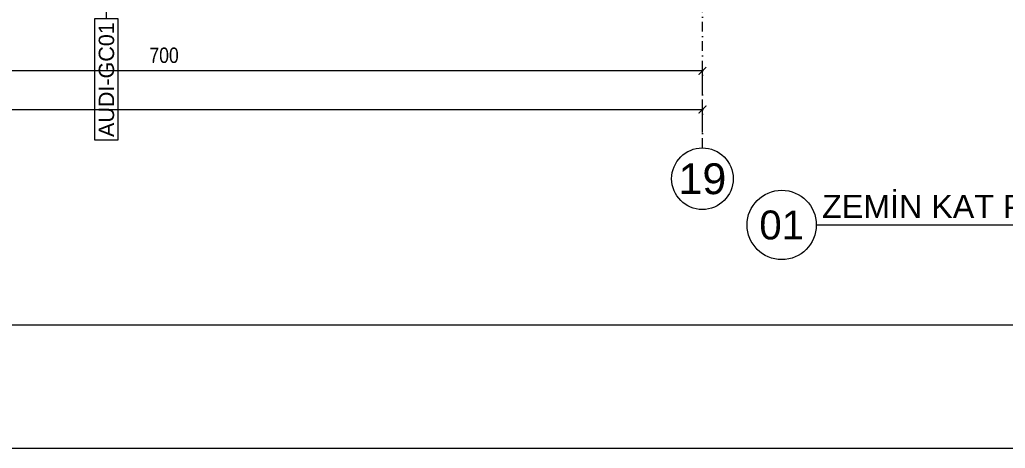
# Model space of a CAD drawing. Extents: x -1701 to 23780, y -363 to 7742.
# Drawn here: x 4279 to 4919, y 0 to 278 of the extents above; entities that cross this region are included whole.
import ezdxf
from ezdxf.enums import TextEntityAlignment as Align

# ---------------------------------------------------------------- set-up
doc = ezdxf.new("R2010")
doc.units = 0
doc.header["$LTSCALE"] = 25
doc.header["$MEASUREMENT"] = 0
doc.header["$PDMODE"] = 1
doc.linetypes.add('Audi$0$DASHDOT2', pattern=[0.5, 0.25, -0.125, 0, -0.125])
doc.layers.get('0').update_dxf_attribs({"color": 9, "lineweight": 9})
doc.layers.get('Defpoints').update_dxf_attribs({"color": 9, "lineweight": 9})
for name, color, linetype, lineweight in [('Audi$0$10', 8, 'Continuous', 9), ('Audi$0$21', 8, 'Continuous', 9), ('Audi$0$22', 8, 'Continuous', 9), ('Audi$0$24', 8, 'Audi$0$DASHDOT2', 9), ('Audi$0$25', 8, 'Continuous', 9)]:
    doc.layers.add(name, color=color, linetype=linetype, lineweight=lineweight)
doc.layers.add('Audi$0$40A', color=8, linetype='Continuous', lineweight=9, plot=False)
doc.styles.add('Audi$0$Arial', font='arial.ttf', dxfattribs={"height": 2.5})
doc.styles.add('Audi$0$MuuM_TEXT-ITALIC', font='ARIALNI.TTF')
doc.styles.add('Audi$0$MuuM_TEXT-STANDART', font='ARIALN.TTF')
doc.dimstyles.new('Audi$0$MuuM_DIM50', dxfattribs={"dimscale": 5, "dimtxt": 2, "dimasz": 1, "dimexe": 1, "dimexo": 1, "dimgap": 1, "dimtad": 1, "dimdec": 1, "dimrnd": 0.5, "dimdsep": 46, "dimtxsty": 'Audi$0$MuuM_TEXT-STANDART', "dimblk": 'Audi$0$_ArchTick', "dimcen": 0, "dimdle": 0.15, "dimclrd": 256, "dimclre": 256, "dimclrt": 256, "dimadec": 0, "dimazin": 0, "dimtfac": 5, "dimtdec": 1, "dimtix": 1, "dimtmove": 2, "dimatfit": 3, "dimldrblk": 'Audi$0$_Dot', "dimfxl": 3, "dimfxlon": 1, "dimtolj": 1, "dimlwd": -1, "dimlwe": -1, "dimarcsym": 0})

# ---------------------------------------------------------------- blocks, each defined once
blk = doc.blocks.new('Audi$0$0_drawinglabel')
blk.add_lwpolyline([(3, 0), (46.864, 0)])
blk.add_circle((0, 0), 3)
at = {"style": 'Audi$0$Arial'}
blk.add_attdef('CIZIMADI', text='', height=2, dxfattribs=at).set_placement((3.5, 0), align=Align.BOTTOM_LEFT)
blk.add_attdef('OLCEK', text='', height=2, dxfattribs=at).set_placement((46.459, 0), align=Align.BOTTOM_RIGHT)
blk.add_attdef('CIZIMNO', text='', height=2.5, dxfattribs=at).set_placement((0, 0), align=Align.MIDDLE)
at = {"style": 'Audi$0$MuuM_TEXT-ITALIC'}
blk.add_attdef('DRAWINGNAME', text='', height=2, dxfattribs=at).set_placement((3.5, -0.592), align=Align.TOP_LEFT)
blk.add_attdef('SCALE', text='', height=2, dxfattribs=at).set_placement((46.459, -0.592), align=Align.TOP_RIGHT)
blk = doc.blocks.new('Audi$0$0_aks')
at = {"linetype": 'Continuous'}
blk.add_circle((0, 0), 2, dxfattribs=at)
at = {"style": 'Audi$0$Arial'}
blk.add_attdef('AKS', text='', height=2, dxfattribs=at).set_placement((0, 0), align=Align.MIDDLE_CENTER)
blk = doc.blocks.new('Audi$0$_ArchTick')
at = {"color": 0, "linetype": 'ByBlock', "const_width": 0.15}
blk.add_lwpolyline([(-0.5, -0.5), (0.5, 0.5)], dxfattribs=at)
blk = doc.blocks.new('*D4762')
at = {"layer": 'Audi$0$25', "transparency": 16777216}
for p, q in [((-3500, -2580), (-3500, -2560)), ((0, -2580), (0, -2560)), ((-3500.75, -2565), (0.75, -2565))]:
    blk.add_line(p, q, dxfattribs=at)
at = {"layer": 'Defpoints', "color": 0, "transparency": 16777216}
for p in [(0, -2565), (-3500, -2590), (0, -2590)]:
    blk.add_point(p, dxfattribs=at)
at = {"layer": 'Audi$0$25', "transparency": 16777216, "xscale": 5, "yscale": 5, "zscale": 5, "rotation": 180}
blk.add_blockref('Audi$0$_ArchTick', (-3500, -2565), dxfattribs=at)
at = {"layer": 'Audi$0$25', "transparency": 16777216, "xscale": 5, "yscale": 5, "zscale": 5}
blk.add_blockref('Audi$0$_ArchTick', (0, -2565), dxfattribs=at)
at = {"layer": 'Audi$0$25', "transparency": 16777216, "insert": (-1750, -2554.89), "char_height": 10, "attachment_point": 5, "style": 'Audi$0$MuuM_TEXT-STANDART'}
blk.add_mtext('\\A1;3500', dxfattribs=at)
blk = doc.blocks.new('Audi$0$_Dot')
at = {"color": 0, "linetype": 'ByBlock', "lineweight": -2}
blk.add_line((-0.5, 0), (-1, 0), dxfattribs=at)
at = {"color": 0, "linetype": 'ByBlock', "const_width": 0.5}
blk.add_lwpolyline([(-0.25, 0, 1), (0.25, 0, 1)], format="xyb", close=True, dxfattribs=at)
blk = doc.blocks.new('*D4763')
at = {"layer": 'Audi$0$25', "transparency": 16777216}
for p, q in [((-700, -2555), (-700, -2535)), ((0, -2555), (0, -2535)), ((0.75, -2540), (-700.75, -2540))]:
    blk.add_line(p, q, dxfattribs=at)
at = {"layer": 'Defpoints', "color": 0, "transparency": 16777216}
for p in [(-700, -2540), (-700, -2590), (0, -2590)]:
    blk.add_point(p, dxfattribs=at)
at = {"layer": 'Audi$0$25', "transparency": 16777216, "xscale": 5, "yscale": 5, "zscale": 5, "rotation": 180}
blk.add_blockref('Audi$0$_ArchTick', (-700, -2540), dxfattribs=at)
at = {"layer": 'Audi$0$25', "transparency": 16777216, "xscale": 5, "yscale": 5, "zscale": 5}
blk.add_blockref('Audi$0$_ArchTick', (0, -2540), dxfattribs=at)
at = {"layer": 'Audi$0$25', "transparency": 16777216, "insert": (-350, -2529.89), "char_height": 10, "attachment_point": 5, "style": 'Audi$0$MuuM_TEXT-STANDART'}
blk.add_mtext('\\A1;700', dxfattribs=at)
blk = doc.blocks.new('Audi$0$0_wallno')
blk.add_lwpolyline([(-7.84, 1.5), (7.94, 1.5), (7.94, -1.5), (-7.84, -1.5)], close=True)
blk.add_lwpolyline([(7.94, 0), (16.13, 0)])
at = {"style": 'Audi$0$Arial'}
blk.add_attdef('GENISLIK', text='', height=2, dxfattribs=at).set_placement((8.44, 0), align=Align.BOTTOM_LEFT)
blk.add_attdef('DUVARNO', text='', height=2, dxfattribs=at).set_placement((0, 0), align=Align.MIDDLE_CENTER)
blk.add_attdef('YUKSEKLIK', text='', height=2, dxfattribs=at).set_placement((8.44, -0.5), align=Align.TOP_LEFT)
blk = doc.blocks.new('Audi$0$P-AKS_AUDI')
at = {"layer": 'Audi$0$24'}
blk.add_lwpolyline([(0, -2590), (0, 1250)], dxfattribs=at)
at = {"layer": 'Audi$0$24', "xscale": 10, "yscale": 10, "zscale": 10}
blk.add_blockref('Audi$0$0_aks', (0, -2610), dxfattribs=at).add_auto_attribs({'AKS': '19'})
at = {"layer": 'Audi$0$25'}
for base, p1, p2, picture, middle in [((-700, -2540), (0, -2590), (-700, -2590), '*D4763', (-350, -2529.89)), ((0, -2565), (-3500, -2590), (0, -2590), '*D4762', (-1750, -2554.89))]:
    dim = blk.add_linear_dim(base=base, p1=p1, p2=p2, dimstyle='Audi$0$MuuM_DIM50', dxfattribs=at)
    dim.commit()
    dim.dimension.update_dxf_attribs({"geometry": picture, "text_midpoint": middle})
blk = doc.blocks.new('Audi$0$p-zemin kat')
at = {"layer": 'Audi$0$24'}
blk.add_blockref('Audi$0$P-AKS_AUDI', (4722.5, 2785), dxfattribs=at)
blk = doc.blocks.new('Audi')
at = {"layer": 'Audi$0$40A'}
for points in [[(5945, 4205), (0, 4205), (0, 0), (5945, 0)], [(5405.06, 80), (80, 80), (80, 4125), (5405.06, 4125)]]:
    blk.add_lwpolyline(points, close=True, dxfattribs=at)
at = {"layer": 'Audi$0$10'}
blk.add_blockref('Audi$0$p-zemin kat', (0, 0), dxfattribs=at)
at = {"layer": 'Audi$0$21'}
ref = blk.add_blockref('Audi$0$0_drawinglabel', (4774.05, 145), dxfattribs=dict(at, xscale=7.5, yscale=7.5, zscale=7.5))
ref.add_attrib('CIZIMNO', '01', dxfattribs={"layer": '0', "height": 18.75, "style": 'Audi$0$Arial'}).set_placement((4774.05, 145), align=Align.MIDDLE)
ref.add_attrib('CIZIMADI', 'ZEMİN KAT PLANI', dxfattribs={"layer": '0', "height": 15, "style": 'Audi$0$Arial'}).set_placement((4800.3, 145), align=Align.BOTTOM_LEFT)
ref.add_attrib('OLCEK', '1:50', dxfattribs={"layer": '0', "height": 15, "style": 'Audi$0$Arial'}).set_placement((5122.5, 145), align=Align.BOTTOM_RIGHT)
at = {"layer": 'Audi$0$22'}
ref = blk.add_blockref('Audi$0$0_wallno', (4335, 239.34), dxfattribs=dict(at, xscale=5, yscale=5, zscale=5, rotation=90))
ref.add_attrib('DUVARNO', 'AUDI-GC01', dxfattribs={"layer": '0', "height": 10, "rotation": 90, "style": 'Audi$0$Arial'}).set_placement((4335, 239.34), align=Align.MIDDLE_CENTER)

msp = doc.modelspace()

# ---------------------------------------------------------------- block references
at = {"color": 6}
msp.add_blockref('Audi', (0, 0), dxfattribs=at)

doc.saveas('drawing.dxf')
